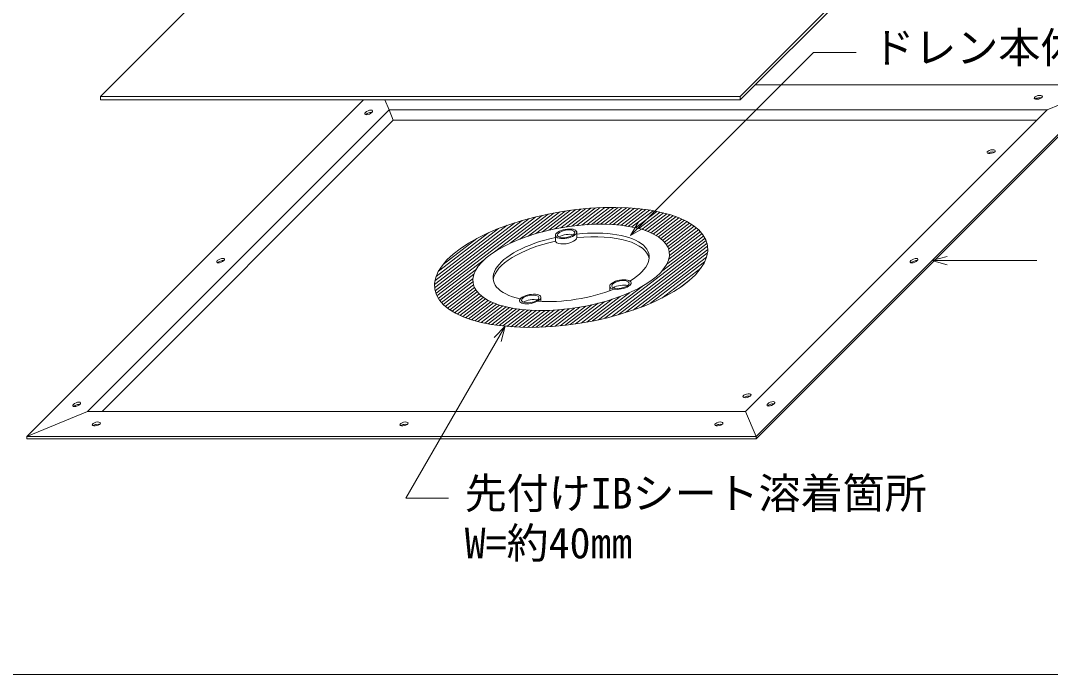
# Model space of a CAD drawing. Units: millimetres, scale not verified. Extents: x -840 to 840, y -594 to 594.
# Drawn here: x 401.8 to 691.6, y 89 to 273 of the extents above; entities that cross this region are included whole.
import ezdxf
from ezdxf.enums import TextEntityAlignment as Align

# ---------------------------------------------------------------- set-up
doc = ezdxf.new("R2010")
doc.units = ezdxf.units.MM
doc.header["$LTSCALE"] = 2
for name, color, linetype, lineweight in [('0-1_輪郭線', 2, 'Continuous', 9), ('0-3_文字', 5, 'Continuous', 9), ('0-9_部材(ﾄﾞﾚﾝ)', 4, 'Continuous', 9), ('0-B_IBｼｰﾄ', 4, 'Continuous', 9), ('0-C_部材(積層鋼板)', 4, 'Continuous', 9), ('0-E_躯体', 7, 'Continuous', 9), ('1-0_寸法線', 7, 'Continuous', 9)]:
    doc.layers.add(name, color=color, linetype=linetype, lineweight=lineweight)
doc.styles.add('ＭＳ ゴシック', font='')
doc.styles.get('ＭＳ ゴシック').set_extended_font_data('MS Gothic')

msp = doc.modelspace()

# ---------------------------------------------------------------- linework, layer by layer
at = {"layer": '0-1_輪郭線'}
msp.add_lwpolyline([(85, 539.001), (785, 539.001), (785, 89.001), (85, 89.001)], close=True, dxfattribs=at)
at = {"layer": '0-9_部材(ﾄﾞﾚﾝ)'}
for p, q in [((552.255, 211.074), (552.255, 212.574)), ((558.275, 211.981), (558.275, 213.481)), ((567.572, 197.027), (567.572, 198.287)), ((548.196, 193.968), (548.196, 195.12))]:
    msp.add_line(p, q, dxfattribs=at)
for centre, major_axis, ratio in [((555.265, 213.028), (-3.001, -0.548), 0.412593), ((555.265, 213.028), (-2.46, -0.428), 0.412075), ((570.582, 198.74), (-3.001, -0.548), 0.412593), ((570.582, 198.74), (-2.46, -0.428), 0.412075), ((545.186, 194.667), (-3.001, -0.548), 0.412593), ((545.186, 194.667), (-2.46, -0.428), 0.412075)]:
    msp.add_ellipse(centre, major_axis=major_axis, ratio=ratio, dxfattribs=at)
for centre, major_axis, ratio, start_param, end_param in [((556.708, 203.585), (-21.925, -3.517), 0.410179, 4.8507416, 7.077818), ((555.265, 211.528), (-3.001, -0.548), 0.412593, 6.2080227, 9.3496154), ((555.265, 211.528), (-3.001, -0.548), 0.412593, 3.8757264, 5.3861708), ((556.708, 202.535), (-21.925, -3.517), 0.410179, 3.1329558, 4.5754307), ((556.708, 203.585), (-21.925, -3.517), 0.410179, 2.357972, 4.5752944), ((556.708, 202.535), (-21.925, -3.517), 0.410179, 4.8501539, 6.1604124), ((556.708, 203.585), (-21.925, -3.517), 0.410179, 1.0577294, 2.0820649), ((570.582, 197.24), (-3.001, -0.548), 0.412593, 3.8757264, 5.3861708), ((545.186, 193.167), (-3.001, -0.548), 0.412593, 3.8757264, 5.3861708)]:
    msp.add_ellipse(centre, major_axis=major_axis, ratio=ratio, start_param=start_param, end_param=end_param, dxfattribs=at)
at = {"layer": '0-B_IBｼｰﾄ', "color": 7}
for p, q in [((424.281, 251.725), (509.134, 336.578)), ((604.281, 251.725), (689.134, 336.578)), ((604.281, 250.725), (689.134, 335.578)), ((424.281, 251.725), (604.281, 251.725)), ((604.281, 251.725), (604.281, 250.725))]:
    msp.add_line(p, q, dxfattribs=at)
at = {"layer": '0-B_IBｼｰﾄ'}
for p, q in [((556.878, 215.186), (563.595, 220.339)), ((558.337, 215.36), (564.909, 220.403)), ((559.748, 215.497), (566.199, 220.447)), ((561.115, 215.601), (567.462, 220.471)), ((562.442, 215.673), (568.699, 220.474)), ((563.73, 215.717), (569.912, 220.46)), ((564.982, 215.732), (571.101, 220.427)), ((566.199, 215.72), (572.265, 220.375)), ((567.382, 215.683), (573.407, 220.306)), ((518.635, 196.239), (546.746, 217.81)), ((535.162, 207.976), (548.521, 218.226)), ((539.503, 210.362), (550.231, 218.593)), ((542.274, 211.542), (551.883, 218.916)), ((544.608, 212.388), (553.483, 219.198)), ((546.701, 213.049), (555.04, 219.447)), ((548.633, 213.586), (556.553, 219.663)), ((550.444, 214.03), (558.028, 219.85)), ((552.159, 214.401), (559.468, 220.009)), ((553.797, 214.712), (560.874, 220.143)), ((555.368, 214.972), (562.248, 220.252)), ((568.534, 215.621), (574.527, 220.22)), ((569.654, 215.535), (575.623, 220.116)), ((570.742, 215.425), (576.697, 219.994)), ((571.799, 215.291), (577.75, 219.857)), ((572.825, 215.133), (578.781, 219.702)), ((573.821, 214.951), (579.787, 219.53)), ((574.786, 214.746), (580.773, 219.341)), ((575.719, 214.517), (581.737, 219.135)), ((576.618, 214.262), (582.677, 218.911)), ((577.486, 213.982), (583.594, 218.669)), ((578.318, 213.676), (584.489, 218.41)), ((579.116, 213.342), (585.359, 218.133)), ((579.875, 212.979), (586.204, 217.836)), ((580.595, 212.586), (587.025, 217.52)), ((518.255, 198.784), (540.901, 216.161)), ((518.274, 197.853), (542.954, 216.791)), ((518.378, 199.824), (538.698, 215.416)), ((518.409, 197.011), (544.896, 217.335)), ((518.709, 201.023), (536.292, 214.515)), ((581.271, 212.16), (587.819, 217.184)), ((581.901, 211.698), (588.586, 216.827)), ((582.479, 211.196), (589.327, 216.451)), ((583.001, 210.652), (590.035, 216.049)), ((583.46, 210.058), (590.715, 215.625)), ((583.84, 209.404), (591.36, 215.174)), ((584.133, 208.684), (591.971, 214.698)), ((519.361, 202.468), (533.563, 213.366)), ((520.669, 204.418), (530.179, 211.715)), ((582.149, 202.434), (594.386, 211.825)), ((583.615, 204.505), (594.002, 212.475)), ((584.159, 205.868), (593.563, 213.084)), ((584.313, 207.876), (592.543, 214.192)), ((584.342, 206.954), (593.077, 213.656)), ((566.19, 189.243), (594.707, 211.125)), ((568.019, 189.701), (594.954, 210.37)), ((569.934, 190.226), (595.116, 209.548)), ((518.937, 195.526), (532.304, 205.783)), ((571.955, 190.831), (595.168, 208.643)), ((574.114, 191.542), (595.086, 207.635)), ((576.455, 192.393), (594.818, 206.484)), ((519.306, 194.863), (530.05, 203.108)), ((579.082, 193.464), (594.27, 205.118)), ((582.228, 194.933), (593.203, 203.354)), ((519.73, 194.244), (529.357, 201.631)), ((520.204, 193.662), (529.098, 200.487)), ((587.487, 198.022), (590.03, 199.974)), ((520.726, 193.117), (529.079, 199.527)), ((521.288, 192.603), (529.223, 198.692)), ((521.889, 192.119), (529.488, 197.95)), ((522.526, 191.662), (529.846, 197.28)), ((564.433, 188.841), (576.657, 198.22)), ((523.196, 191.231), (530.285, 196.671)), ((523.897, 190.824), (530.791, 196.114)), ((524.63, 190.441), (531.355, 195.601)), ((525.388, 190.077), (531.972, 195.129)), ((526.177, 189.737), (532.636, 194.694)), ((526.99, 189.416), (533.345, 194.292)), ((559.514, 187.902), (568.232, 194.592)), ((561.101, 188.175), (570.491, 195.379)), ((562.739, 188.486), (573.109, 196.443)), ((527.828, 189.113), (534.094, 193.921)), ((528.693, 188.832), (534.881, 193.58)), ((529.581, 188.568), (535.705, 193.266)), ((530.491, 188.321), (536.563, 192.979)), ((531.426, 188.093), (537.454, 192.718)), ((532.384, 187.882), (538.378, 192.482)), ((533.363, 187.688), (539.335, 192.27)), ((534.364, 187.511), (540.322, 192.083)), ((535.389, 187.352), (541.34, 191.919)), ((536.435, 187.21), (542.388, 191.778)), ((537.503, 187.084), (543.469, 191.661)), ((538.594, 186.976), (544.58, 191.569)), ((539.708, 186.885), (545.723, 191.5)), ((540.843, 186.811), (546.898, 191.457)), ((542.002, 186.754), (548.106, 191.438)), ((543.185, 186.717), (549.348, 191.446)), ((544.391, 186.697), (550.627, 191.482)), ((545.621, 186.695), (551.943, 191.546)), ((546.878, 186.714), (553.299, 191.642)), ((548.159, 186.752), (554.698, 191.77)), ((549.468, 186.811), (556.144, 191.934)), ((550.806, 186.893), (557.64, 192.136)), ((552.171, 186.995), (559.194, 192.384)), ((553.57, 187.123), (560.813, 192.68)), ((555, 187.274), (562.505, 193.033)), ((556.466, 187.454), (564.29, 193.458)), ((557.968, 187.661), (566.187, 193.968))]:
    msp.add_line(p, q, dxfattribs=at)
at = {"layer": '0-B_IBｼｰﾄ', "color": 7}
msp.add_lwpolyline([(424.281, 251.725), (424.281, 250.725), (604.281, 250.725)], dxfattribs=at)
at = {"layer": '0-B_IBｼｰﾄ'}
for major_axis, ratio in [((-38.38, -6.157), 0.409842), ((27.586, 4.425), 0.410103)]:
    msp.add_ellipse((556.708, 203.585), major_axis=major_axis, ratio=ratio, dxfattribs=at)
at = {"layer": '0-C_部材(積層鋼板)', "color": 7}
for p, q in [((608.732, 155.352), (707.727, 254.347)), ((690.656, 247.909), (707.727, 254.98)), ((403.536, 155.985), (498.276, 250.725)), ((505.46, 247.909), (504.293, 250.725)), ((690.656, 247.909), (505.46, 247.909)), ((505.46, 247.909), (506.66, 245.011)), ((605.803, 163.056), (690.656, 247.909)), ((424.705, 163.056), (506.66, 245.011)), ((687.758, 245.011), (506.66, 245.011)), ((403.536, 155.985), (420.607, 163.056)), ((608.732, 155.985), (605.803, 163.056)), ((608.732, 155.985), (403.536, 155.985)), ((403.536, 155.985), (403.536, 155.352)), ((608.732, 155.352), (403.536, 155.352)), ((608.732, 155.985), (608.732, 155.352))]:
    msp.add_line(p, q, dxfattribs=at)
for points in [[(608.732, 155.985), (707.727, 254.98), (608.536, 254.98)], [(605.803, 163.056), (420.607, 163.056), (505.46, 247.909)]]:
    msp.add_lwpolyline(points, dxfattribs=at)
for centre, major_axis in [((688.191, 251.445), (-1.148, -0.255)), ((499.753, 247.202), (-1.086, -0.45)), ((674.918, 236.171), (-1.148, -0.255)), ((458.033, 205.483), (-1.086, -0.45)), ((653.23, 205.483), (-1.086, -0.45)), ((417.571, 165.021), (-1.086, -0.45)), ((606.187, 167.44), (-1.148, -0.255)), ((612.924, 165.178), (-1.086, -0.45)), ((423.071, 159.521), (-1.148, -0.255)), ((509.67, 159.521), (-1.148, -0.255)), ((598.268, 159.521), (-1.148, -0.255))]:
    msp.add_ellipse(centre, major_axis=major_axis, ratio=0.414214, dxfattribs=at)
for centre, major_axis, start_param, end_param in [((688.191, 250.811), (-1.148, -0.255), 3.7411361, 5.5004976), ((499.753, 246.569), (-1.086, -0.45), 3.6270097, 5.4579313), ((674.918, 235.538), (-1.148, -0.255), 3.7411361, 5.5004976), ((458.033, 204.849), (-1.086, -0.45), 3.6270097, 5.4579313), ((653.23, 204.849), (-1.086, -0.45), 3.6270097, 5.4579313), ((606.187, 166.807), (-1.148, -0.255), 3.7411361, 5.5004976), ((612.924, 164.544), (-1.086, -0.45), 3.6270097, 5.4579313), ((417.571, 164.387), (-1.086, -0.45), 3.6270097, 5.4579313), ((423.071, 158.887), (-1.148, -0.255), 3.7411361, 5.5004976), ((509.67, 158.887), (-1.148, -0.255), 3.7411361, 5.5004976), ((598.268, 158.887), (-1.148, -0.255), 3.7411361, 5.5004976)]:
    msp.add_ellipse(centre, major_axis=major_axis, ratio=0.414214, start_param=start_param, end_param=end_param, dxfattribs=at)
at = {"layer": '0-E_躯体'}
for major_axis, ratio in [((-38.38, -6.157), 0.409842), ((-27.586, -4.425), 0.410103)]:
    msp.add_ellipse((556.708, 203.585), major_axis=major_axis, ratio=ratio, dxfattribs=at)
at = {"layer": '1-0_寸法線'}
for p, q in [((573.443, 212.525), (624.946, 264.027)), ((624.946, 264.027), (636.946, 264.027)), ((538.177, 187.012), (510.21, 138.572)), ((510.21, 138.572), (522.21, 138.572))]:
    msp.add_line(p, q, dxfattribs=at)
for points in [[(575.691, 216.418), (573.441, 212.521), (577.338, 214.771)], [(662.569, 206.646), (658.223, 205.481), (662.569, 204.316)], [(658.225, 205.48), (675.764, 205.48), (687.764, 205.48)], [(534.995, 183.832), (538.177, 187.014), (537.013, 182.667)]]:
    msp.add_lwpolyline(points, dxfattribs=at)

# ---------------------------------------------------------------- texts
at = {"layer": '0-3_文字', "color": 7, "style": 'ＭＳ ゴシック'}
for s, p in [('ドレン本体塩ビ樹脂被覆品', (641.486, 258.523)), ('先付けIBシート溶着箇所', (526.751, 133.068)), ('W=約40㎜', (526.751, 119.068))]:
    msp.add_text(s, height=8.666, dxfattribs=at).set_placement(p, align=Align.BOTTOM_LEFT)

doc.saveas('drawing.dxf')
